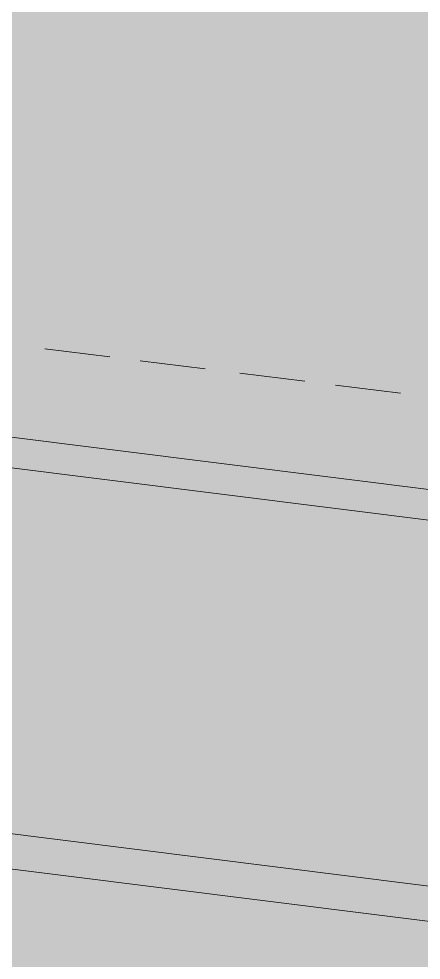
# Model space of a CAD drawing. Header units: metres. Extents: x -4 to 509425, y 7549 to 4732445.
# Drawn here: x 475985.723 to 475986.502, y 4719783.348 to 4719785.17 of the extents above; entities that cross this region are included whole.
import ezdxf

# ---------------------------------------------------------------- set-up
doc = ezdxf.new("R2010")
doc.units = ezdxf.units.M
doc.header["$LTSCALE"] = 0.01
doc.header["$MEASUREMENT"] = 0
doc.layers.get('0').update_dxf_attribs({"lineweight": 0})
doc.layers.add('_SUBESTACIÓN', color=1, linetype='Continuous')
doc.layers.add('SUBESTACION LA VID', color=253, linetype='Continuous')

# ---------------------------------------------------------------- blocks, each defined once
blk = doc.blocks.new('A$Cfff6051d')
at = {"layer": 'SUBESTACION LA VID', "lineweight": 15}
for p, q in [((475982.9203, 4719784.7102), (475986.5913, 4719784.25)), ((475982.913, 4719784.6514), (475986.5839, 4719784.1912)), ((475985.8994, 4719784.5159), (475985.7734, 4719784.5317)), ((475986.0842, 4719784.4927), (475985.9582, 4719784.5085)), ((475986.2774, 4719784.4685), (475986.1514, 4719784.4843)), ((475986.4622, 4719784.4453), (475986.3362, 4719784.4611))]:
    blk.add_line(p, q, dxfattribs=at)
blk.add_lwpolyline([(475986.6225, 4719783.4099), (475986.6309, 4719783.4771), (475982.918, 4719783.9426), (475982.9095, 4719783.8754), (475986.6225, 4719783.4099)], dxfattribs=at)

msp = doc.modelspace()

# ---------------------------------------------------------------- hatches: boundary and pattern name
at = {"layer": '_SUBESTACIÓN', "transparency": 33554559}
h = msp.add_hatch(color=1, dxfattribs=at)
h.dxf.hatch_style = 1
h.paths.add_polyline_path([(475968.6399, 4719805.825), (476089.9386, 4719790.615), (476078.1686, 4719696.74), (475956.8686, 4719711.9502)])

# ---------------------------------------------------------------- block references
at = {"linetype": 'Continuous'}
msp.add_blockref('A$Cfff6051d', (0, 0), dxfattribs=at)

doc.saveas('drawing.dxf')
